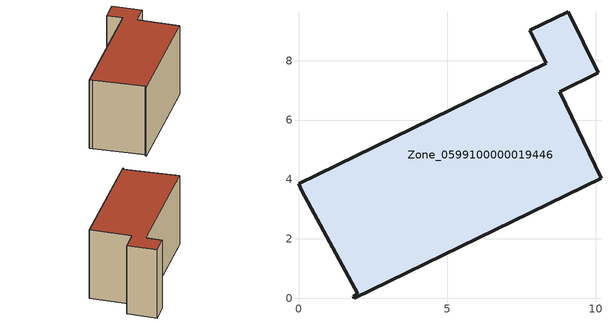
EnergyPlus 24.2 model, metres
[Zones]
Zone_0599100000019446
 floor ground (C_G): 2,0.16 0.11,3.63 0,3.85 8.34,7.92 7.79,9.02 9.08,9.65 10.09,7.59 8.8,6.95 10.18,4.05 1.88,0 1.84,0.07 z0
 wall outside (C_F): 8.8,6.95 10.09,7.59 9.08,9.65 7.79,9.02 8.34,7.92 0,3.85 0.11,3.63 2,0.16 1.84,0.07 1.88,0 10.18,4.05 8.8,6.95 z0:5.77
 roof outside (C_R): 0.11,3.63 2,0.16 1.84,0.07 1.88,0 10.18,4.05 8.8,6.95 10.09,7.59 9.08,9.65 7.79,9.02 8.34,7.92 0,3.85 z5.77
[BUILDING]
Pand.0599100000019446: North Axis=0; Terrain=City; Loads Convergence Tolerance Value=0.04; Temperature Convergence Tolerance Value=0.4; Solar Distribution=FullExterior; Maximum Number of Warmup Days=25; Minimum Number of Warmup Days=1
[Site:Location]
Rotterdam.The.Hague.AP_ZH_NLD Design_Conditions: Latitude=51.96; Longitude=4.45; Time Zone=1; Elevation=-4.5
[SITE:GROUNDTEMPERATURE:BUILDINGSURFACE]
18, 18, 18, 18, 18, 18, 18, 18, 18, 18, 18, 18
[MATERIAL] Thermal Absorptance=0.9; Solar Absorptance=0.7; Visible Absorptance=0.7
Name | Roughness | Thickness | Conductivity | Density | Specific Heat
G.TI.1946-1964 | MediumSmooth | 0.15 | 1 | 540 | 1210
F.TI.1946-1964 | Rough | 0.3 | 0.857143 | 1920 | 840
R.TI.1946-1964 | MediumRough | 0.2 | 0.277778 | 1500 | 1000
[CONSTRUCTION]
C_G: G.TI.1946-1964
C_F: F.TI.1946-1964
C_R: R.TI.1946-1964
[ZONE]
Zone_0599100000019446: Type=1; Multiplier=1; Ceiling Height=Autocalculate; Volume=Autocalculate; Floor Area=autocalculate; Part of Total Floor Area=Yes
[ZONEINFILTRATION:DESIGNFLOWRATE]
Infil_Zone_0599100000019446: Zone or ZoneList or Space or SpaceList=Zone_0599100000019446; Schedule=AlwaysOn; Design Flow Rate Calculation Method=Flow/Area; Flow Rate per Floor Area=0.003; Constant Term Coefficient=1; Temperature Term Coefficient=0; Velocity Term Coefficient=0; Velocity Squared Term Coefficient=0
[HVACTEMPLATE:ZONE:IDEALLOADSAIRSYSTEM]
Zone_0599100000019446: Maximum Heating Supply Air Temperature=50; Minimum Cooling Supply Air Temperature=13; Maximum Heating Supply Air Humidity Ratio=0.0156; Minimum Cooling Supply Air Humidity Ratio=0.0077; Heating Limit=NoLimit; Cooling Limit=NoLimit; Dehumidification Control Type=ConstantSensibleHeatRatio; Cooling Sensible Heat Ratio=0.7; Dehumidification Setpoint=60; Humidification Control Type=None; Humidification Setpoint=30; Outdoor Air Method=None; Outdoor Air Flow Rate per Person=0.00944; Outdoor Air Flow Rate per Zone Floor Area=0; Outdoor Air Flow Rate per Zone=0; Demand Controlled Ventilation Type=None; Outdoor Air Economizer Type=NoEconomizer; Heat Recovery Type=None; Sensible Heat Recovery Effectiveness=0.7; Latent Heat Recovery Effectiveness=0.65
[ZONECONTROL:THERMOSTAT]
ThermostatControl_Zone_0599100000019446: Zone or ZoneList=Zone_0599100000019446; Control Type Schedule=DualSetpointControlType; Control 1=Thermostat_Zone_0599100000019446; Temperature Difference Between Cutout And Setpoint=0
[THERMOSTATSETPOINT:DUALSETPOINT]
Thermostat_Zone_0599100000019446: Heating Setpoint Temperature Schedule=HeatingSetpoint_Zone_0599100000019446; Cooling Setpoint Temperature Schedule=CoolingSetpoint_Zone_0599100000019446
[SCHEDULE:COMPACT]
HeatingSetpoint_Zone_0599100000019446: Through: 12/31, For: AllDays, Until: 24:00, 21
CoolingSetpoint_Zone_0599100000019446: Through: 12/31, For: AllDays, Until: 24:00, 24
DualSetpointControlType: Through: 12/31, For: AllDays, Until: 24:00, 4
AlwaysOn: Through: 12/31, For: AllDays, Until: 24:00, 1
